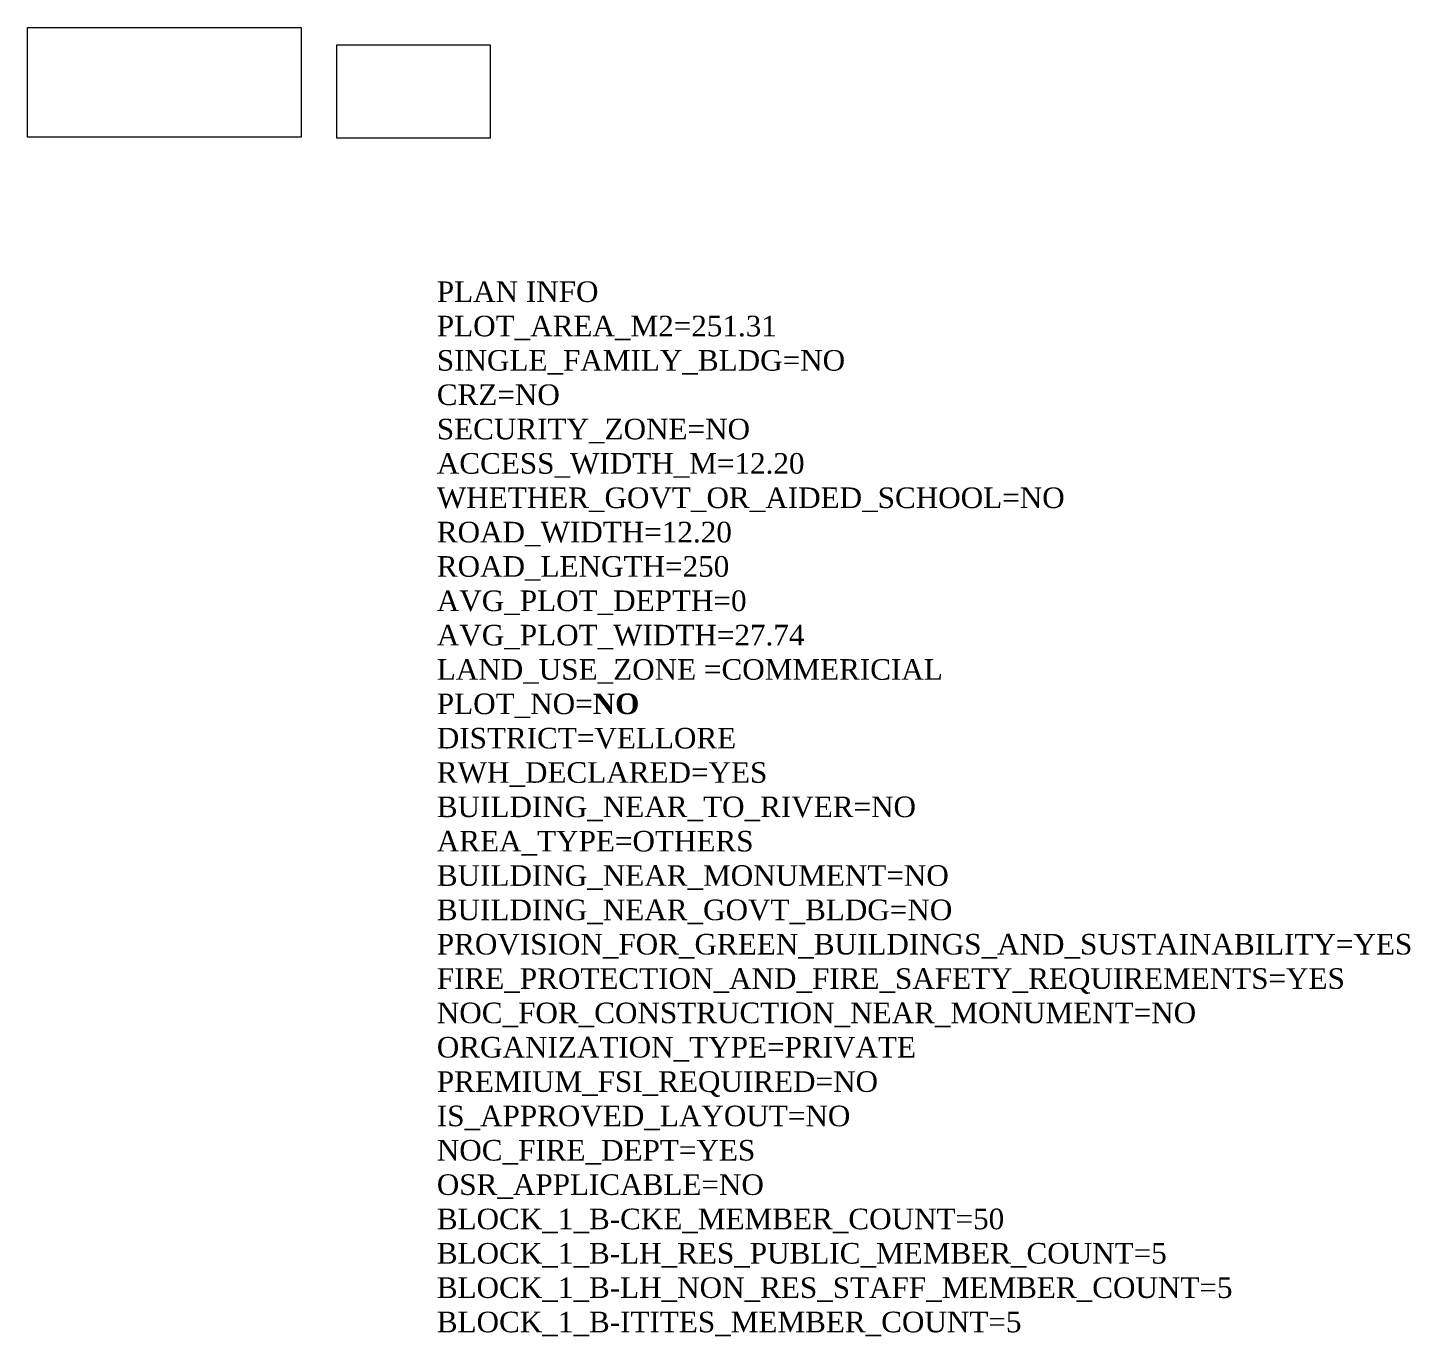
# Model space of a CAD drawing. Header units: metres. Extents: x -478 to 9074, y -2171 to 1762.
# Drawn here: x 9007.3 to 9074.4, y -29.3 to 34.2 of the extents above; entities that cross this region are included whole.
import ezdxf

# ---------------------------------------------------------------- set-up
doc = ezdxf.new("R2010")
doc.units = ezdxf.units.M
doc.header["$MEASUREMENT"] = 0
doc.layers.add('LOCATION_PLAN', color=7, linetype='Continuous', lineweight=0)
doc.layers.add('PLAN_INFO', color=1, linetype='Continuous', plot=False)
doc.layers.add('SOLAR_PANEL', color=7, linetype='Continuous')
doc.styles.get("Standard").update_dxf_attribs({"font": 'times.ttf'})

msp = doc.modelspace()

# ---------------------------------------------------------------- linework, layer by layer
at = {"layer": 'LOCATION_PLAN', "color": 7}
msp.add_lwpolyline([(9022.30091, 33.36366), (9029.74503, 33.36366), (9029.74503, 28.82351), (9022.30091, 28.82351)], close=True, dxfattribs=at)
at = {"layer": 'SOLAR_PANEL', "color": 3, "lineweight": 20}
msp.add_lwpolyline([(9007.29698, 34.19386), (9020.57398, 34.19386), (9020.57398, 28.87853), (9007.29698, 28.87853)], close=True, dxfattribs=at)

# ---------------------------------------------------------------- texts
at = {"layer": 'PLAN_INFO', "color": 1, "insert": (9027.15484, 21.87798), "char_height": 1, "width": 57.9242605, "attachment_point": 1}
msp.add_mtext('PLAN INFO\\PPLOT_AREA_M2=251.31\\PSINGLE_FAMILY_BLDG=NO\\PCRZ=NO\\PSECURITY_ZONE=NO\\PACCESS_WIDTH_M=12.20\\PWHETHER_GOVT_OR_AIDED_SCHOOL=NO\\PROAD_WIDTH=12.20\\PROAD_LENGTH=250\\PAVG_PLOT_DEPTH=0\\PAVG_PLOT_WIDTH=27.74\\PLAND_USE_ZONE =COMMERICIAL\\PPLOT_NO={\\A1;\\fTimes New Roman|b1|i0|c0|p18;\\C256;NO}\\PDISTRICT=VELLORE\\PRWH_DECLARED=YES\\PBUILDING_NEAR_TO_RIVER=NO\\PAREA_TYPE=OTHERS\\PBUILDING_NEAR_MONUMENT=NO\\PBUILDING_NEAR_GOVT_BLDG=NO\\PPROVISION_FOR_GREEN_BUILDINGS_AND_SUSTAINABILITY=YES\\PFIRE_PROTECTION_AND_FIRE_SAFETY_REQUIREMENTS=YES\\PNOC_FOR_CONSTRUCTION_NEAR_MONUMENT=NO\\PORGANIZATION_TYPE=PRIVATE \\PPREMIUM_FSI_REQUIRED=NO\\PIS_APPROVED_LAYOUT=NO\\PNOC_FIRE_DEPT=YES\\POSR_APPLICABLE=NO\\PBLOCK_1_B-CKE_MEMBER_COUNT=50\\PBLOCK_1_B-LH_RES_PUBLIC_MEMBER_COUNT=5\\PBLOCK_1_B-LH_NON_RES_STAFF_MEMBER_COUNT=5\\PBLOCK_1_B-ITITES_MEMBER_COUNT=5', dxfattribs=at)

doc.saveas('drawing.dxf')
